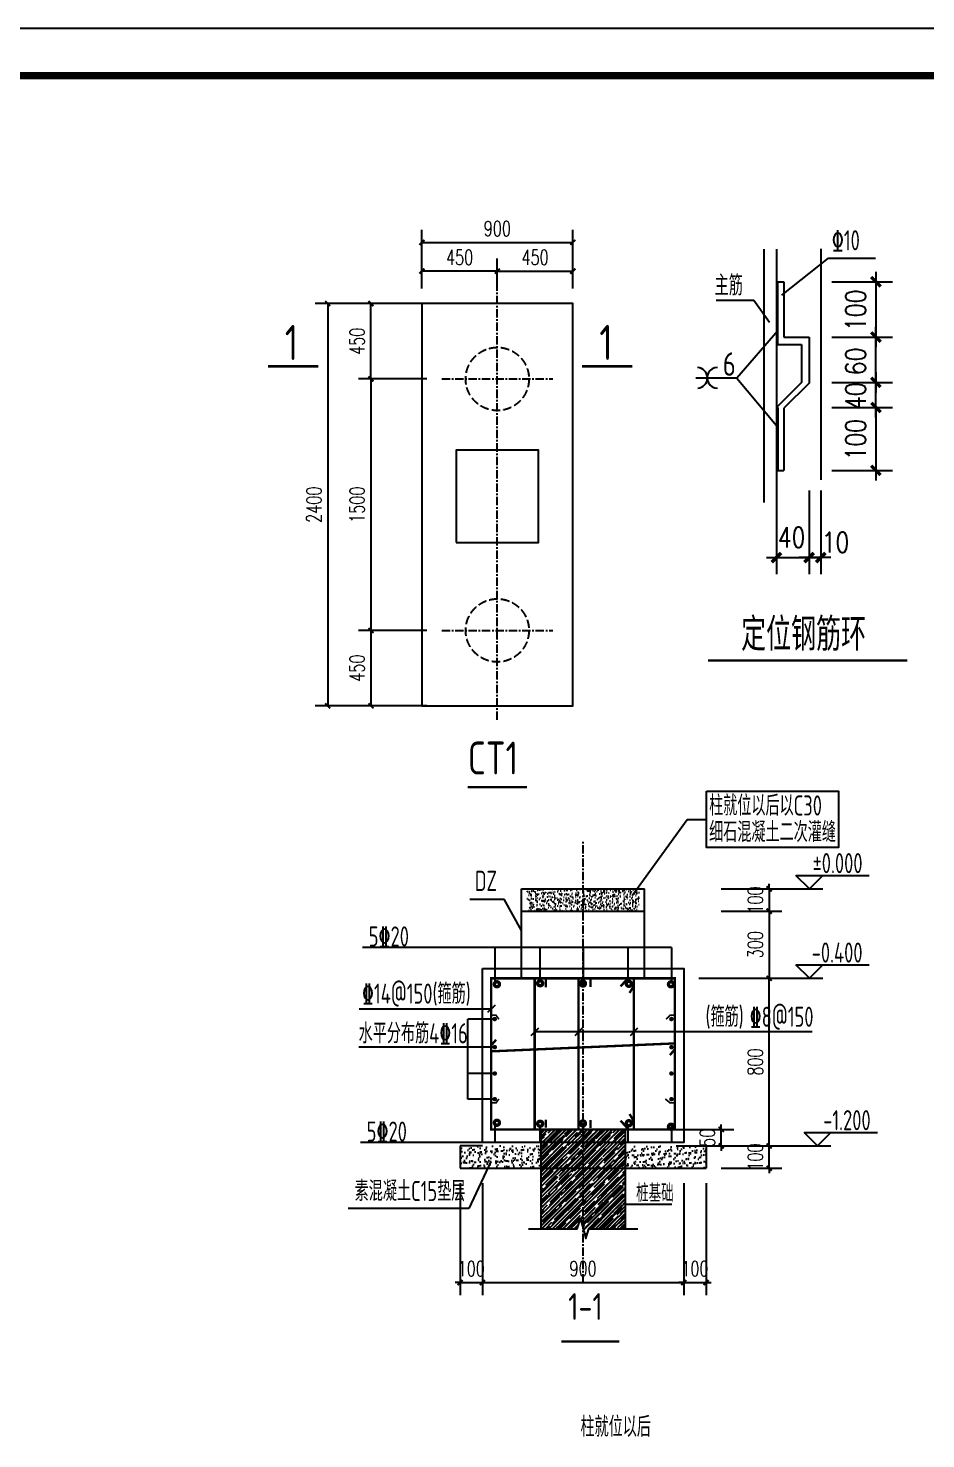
# Model space of a CAD drawing. Extents: x 180850 to 1399066, y 48356 to 327880.
# Drawn here: x 374509 to 401267, y 178308 to 220382 of the extents above; entities that cross this region are included whole.
import ezdxf
from ezdxf.enums import TextEntityAlignment as Align

# ---------------------------------------------------------------- set-up
doc = ezdxf.new("R2010")
doc.units = 0
doc.header["$LTSCALE"] = 1000
for name, pattern in [('0$0$CENTERX2', [4, 2.5, -0.5, 0.5, -0.5]), ('ACAD_ISO02W100', [15, 12, -3]), ('DASH', [0.35, 0.25, -0.1])]:
    doc.linetypes.add(name, pattern=pattern)
for name, color, linetype in [('AXIS', 3, 'Continuous'), ('BASE_DE', 7, 'Continuous'), ('DIM_SYMB', 3, 'Continuous'), ('DOTE', 1, 'Continuous'), ('NUM', 7, 'Continuous'), ('PUB_DIM', 3, 'Continuous'), ('PUB_HATCH', 8, 'Continuous'), ('PUB_TEXT', 7, 'Continuous'), ('PUB_TITLE', 4, 'Continuous'), ('REIN', 1, 'Continuous'), ('TEXT', 7, 'Continuous'), ('THIN', 7, 'Continuous'), ('引出线', 3, 'Continuous'), ('细实线', 6, 'Continuous'), ('虚线', 4, 'ACAD_ISO02W100')]:
    doc.layers.add(name, color=color, linetype=linetype)
doc.styles.add('_HZTXT', font='tssdeng.shx', dxfattribs={"width": 0.8, "bigfont": 'tssdchn.shx'})
doc.styles.add('_TCH_DIM', font='SIMPLEX', dxfattribs={"bigfont": 'GBCBIG'})
doc.styles.add('_TCH_DIM_T3', font='SIMPLEX', dxfattribs={"width": 0.705882, "bigfont": 'GBCBIG'})
doc.styles.add('C', font='tssdeng.shx', dxfattribs={"height": 3, "bigfont": 'tssdchn.shx'})
doc.styles.add('TSSD_Norm', font='tssdeng.shx', dxfattribs={"bigfont": 'hztxt.shx'})
doc.dimstyles.new('TCH_150_5', dxfattribs={"dimtxt": 446.25, "dimasz": 150, "dimexe": 375, "dimexo": 450, "dimgap": 189.375, "dimtad": 1, "dimdec": 0, "dimlfac": 0.2, "dimzin": 0, "dimdsep": 46, "dimtxsty": '_TCH_DIM_T3', "dimblk": 'ARCHTICK', "dimcen": 0.09, "dimclrd": 256, "dimclre": 256, "dimclrt": 7, "dimazin": 2, "dimtfac": 1, "dimtdec": 0, "dimtix": 1, "dimtmove": 2, "dimatfit": 3, "dimfxl": 1, "dimtolj": 1, "dimtzin": 0, "dimarcsym": 0})
pattern_1 = [(82.5, (-1476632.94, -435806.62), (-158.836115, 148.779291), [0, -171.591068, 0, -191.911063, 0, -183.444399]), (52.5, (-1476632.94, -435806.62), (-84.004836, 366.547842), [0, -92.568866, 0, -154.657739, 0, -59.266652]), (12.5, (-1476731.13, -435904.8), (248.133194, 249.03652), [0, -56.44443, 0, -203.19995, 0, -265.288823]), (2.5, (-1476731.13, -435904.8), (169.902673, 310.02249), [0, -28.222215, 0, -133.208856, 0, -152.399962])]
pattern_2 = [(50, (-1441614.75, -433399.3), (242.912831, -21.252109), [25.399994, -279.39993]), (355, (-1441614.75, -433399.3), (-46.990423, 254.742127), [20.319995, -223.519944]), (100.451, (-1441594.5, -433401.07), (195.923287, 233.48886), [21.58666, -237.453274]), (46.1842, (-1441614.75, -433331.56), (361.43863, -56.056423), [38.09999, -419.099895]), (96.6356, (-1441584.63, -433336.24), (316.5389, 329.90066), [32.37999, -356.17991]), (351.184, (-1441614.75, -433331.56), (316.539395, 329.900075), [30.47999, -335.279916]), (21, (-1441580.89, -433348.5), (202.153123, -136.35399), [25.399994, -279.39993]), (326, (-1441580.89, -433348.5), (82.402684, 245.583893), [20.319995, -223.519944]), (71.4514, (-1441564.04, -433359.86), (284.55525, 109.23045), [21.58666, -237.453274]), (37.5, (-1441614.75, -433399.3), (4.1181366, 112.7400236), [0, -220.810611, 0, -226.90661, 0, -224.366611]), (7.5, (-1441614.75, -433399.3), (89.092861, 133.574066), [0, -129.370634, 0, -215.730613, 0, -85.513312]), (327.5, (-1441690.275, -433399.3), (180.787415, -7.6383234), [0, -84.666646, 0, -264.159934, 0, -350.519912]), (317.5, (-1441724.14, -433399.3), (197.505526, 33.90198), [0, -110.066639, 0, -175.42929, 0, -248.919938])]
pattern_3 = [(45, (-1476632.94, -435981.83), (95.789375, 255.4383325), [1693.33291, -225.77772, 564.4443, -112.88886]), (45, (-1476566.69, -435835.75), (-185.991036, 26.342078), [338.66658, -37.253324, 677.333164, -84.666646]), (45, (-1476660.88, -435874.07), (361.6048894, 468.569691), [903.110885, -158.044405, 451.555443, -112.88886])]

# ---------------------------------------------------------------- blocks, each defined once
blk = doc.blocks.new('_DIMX')
blk.add_line((-150, 0), (150, 0))
at = {"const_width": 50}
blk.add_lwpolyline([(-70, -70), (70, 70)], dxfattribs=at)
blk = doc.blocks.new('*U995')
at = {"layer": '细实线', "extrusion": (0, 0, -1)}
for points in [[(-93300, -70376), (-93300, -68970), (-93334, -70376)], [(-93300, -68970), (-93334, -70376), (-93334, -68970)]]:
    blk.add_solid(points, dxfattribs=at)
blk = doc.blocks.new('*U996')
at = {"layer": '细实线', "extrusion": (0, 0, -1)}
for points in [[(-93300, -73189), (-93300, -71783), (-93334, -73189)], [(-93300, -71783), (-93334, -73189), (-93334, -71783)]]:
    blk.add_solid(points, dxfattribs=at)
blk = doc.blocks.new('_ArchTick')
at = {"color": 0, "linetype": 'ByBlock', "const_width": 0.4}
blk.add_lwpolyline([(-0.5, -0.5), (0.5, 0.5)], dxfattribs=at)
blk = doc.blocks.new('*D1001')
at = {"layer": 'AXIS', "linetype": 'ByBlock', "lineweight": -2, "transparency": 16777216}
for p, q in [((386389, 212169), (384352, 212169)), ((384727, 209919), (384727, 212169)), ((386389, 209919), (384352, 209919))]:
    blk.add_line(p, q, dxfattribs=at)
at = {"layer": 'Defpoints', "color": 0, "linetype": 'ByBlock', "transparency": 16777216}
for p in [(384727, 212169), (386839, 212169), (386839, 209919)]:
    blk.add_point(p, dxfattribs=at)
at = {"layer": 'AXIS', "linetype": 'ByBlock', "lineweight": -2, "transparency": 16777216, "xscale": 150, "yscale": 150, "zscale": 150}
for p, rotation in [((384727, 212169), 90), ((384727, 209919), 270)]:
    blk.add_blockref('_ArchTick', p, dxfattribs=dict(at, rotation=rotation))
at = {"layer": 'AXIS', "color": 7, "linetype": 'ByBlock', "transparency": 16777216, "insert": (384314, 211044), "char_height": 446.2, "attachment_point": 5, "rotation": 90, "style": '_TCH_DIM_T3'}
blk.add_mtext('\\A1;450', dxfattribs=at)
blk = doc.blocks.new('*D1002')
at = {"layer": 'AXIS', "linetype": 'ByBlock', "lineweight": -2, "transparency": 16777216}
for p, q in [((386389, 209919), (384352, 209919)), ((384727, 209919), (384727, 202419)), ((386389, 202419), (384352, 202419))]:
    blk.add_line(p, q, dxfattribs=at)
at = {"layer": 'Defpoints', "color": 0, "linetype": 'ByBlock', "transparency": 16777216}
for p in [(386839, 209919), (384727, 202419), (386839, 202419)]:
    blk.add_point(p, dxfattribs=at)
at = {"layer": 'AXIS', "linetype": 'ByBlock', "lineweight": -2, "transparency": 16777216, "xscale": 150, "yscale": 150, "zscale": 150}
for p, rotation in [((384727, 209919), 90), ((384727, 202419), 270)]:
    blk.add_blockref('_ArchTick', p, dxfattribs=dict(at, rotation=rotation))
at = {"layer": 'AXIS', "color": 7, "linetype": 'ByBlock', "transparency": 16777216, "insert": (384314, 206169), "char_height": 446.2, "attachment_point": 5, "rotation": 90, "style": '_TCH_DIM_T3'}
blk.add_mtext('\\A1;1500', dxfattribs=at)
blk = doc.blocks.new('*D1003')
at = {"layer": 'AXIS', "linetype": 'ByBlock', "lineweight": -2, "transparency": 16777216}
for p, q in [((386389, 202419), (384352, 202419)), ((384727, 202419), (384727, 200169)), ((386389, 200169), (384352, 200169))]:
    blk.add_line(p, q, dxfattribs=at)
at = {"layer": 'Defpoints', "color": 0, "linetype": 'ByBlock', "transparency": 16777216}
for p in [(386839, 202419), (384727, 200169), (386839, 200169)]:
    blk.add_point(p, dxfattribs=at)
at = {"layer": 'AXIS', "linetype": 'ByBlock', "lineweight": -2, "transparency": 16777216, "xscale": 150, "yscale": 150, "zscale": 150}
for p, rotation in [((384727, 202419), 90), ((384727, 200169), 270)]:
    blk.add_blockref('_ArchTick', p, dxfattribs=dict(at, rotation=rotation))
at = {"layer": 'AXIS', "color": 7, "linetype": 'ByBlock', "transparency": 16777216, "insert": (384314, 201294), "char_height": 446.2, "attachment_point": 5, "rotation": 90, "style": '_TCH_DIM_T3'}
blk.add_mtext('\\A1;450', dxfattribs=at)
blk = doc.blocks.new('*D1004')
at = {"layer": 'AXIS', "linetype": 'ByBlock', "lineweight": -2, "transparency": 16777216}
for p, q in [((385794, 212169), (383063, 212169)), ((383438, 212169), (383438, 200169)), ((385794, 200169), (383063, 200169))]:
    blk.add_line(p, q, dxfattribs=at)
at = {"layer": 'Defpoints', "color": 0, "linetype": 'ByBlock', "transparency": 16777216}
for p in [(386244, 212169), (383438, 200169), (386244, 200169)]:
    blk.add_point(p, dxfattribs=at)
at = {"layer": 'AXIS', "linetype": 'ByBlock', "lineweight": -2, "transparency": 16777216, "xscale": 150, "yscale": 150, "zscale": 150}
for p, rotation in [((383438, 212169), 90), ((383438, 200169), 270)]:
    blk.add_blockref('_ArchTick', p, dxfattribs=dict(at, rotation=rotation))
at = {"layer": 'AXIS', "color": 7, "linetype": 'ByBlock', "transparency": 16777216, "insert": (383026, 206169), "char_height": 446.2, "attachment_point": 5, "rotation": 90, "style": '_TCH_DIM_T3'}
blk.add_mtext('\\A1;2400', dxfattribs=at)
blk = doc.blocks.new('*D1005')
at = {"layer": 'AXIS', "linetype": 'ByBlock', "lineweight": -2, "transparency": 16777216}
for p, q in [((386244, 212619), (386244, 213511)), ((388494, 212619), (388494, 213511)), ((388494, 213136), (386244, 213136))]:
    blk.add_line(p, q, dxfattribs=at)
at = {"layer": 'Defpoints', "color": 0, "linetype": 'ByBlock', "transparency": 16777216}
for p in [(386244, 213136), (386244, 212169), (388494, 212169)]:
    blk.add_point(p, dxfattribs=at)
at = {"layer": 'AXIS', "linetype": 'ByBlock', "lineweight": -2, "transparency": 16777216, "xscale": 150, "yscale": 150, "zscale": 150, "rotation": 180}
blk.add_blockref('_ArchTick', (386244, 213136), dxfattribs=at)
at = {"layer": 'AXIS', "linetype": 'ByBlock', "lineweight": -2, "transparency": 16777216, "xscale": 150, "yscale": 150, "zscale": 150}
blk.add_blockref('_ArchTick', (388494, 213136), dxfattribs=at)
at = {"layer": 'AXIS', "color": 7, "linetype": 'ByBlock', "transparency": 16777216, "insert": (387369, 213548), "char_height": 446.2, "attachment_point": 5, "style": '_TCH_DIM_T3'}
blk.add_mtext('\\A1;450', dxfattribs=at)
blk = doc.blocks.new('*D1006')
at = {"layer": 'AXIS', "linetype": 'ByBlock', "lineweight": -2, "transparency": 16777216}
for p, q in [((388494, 212619), (388494, 213511)), ((390744, 212619), (390744, 213511)), ((388494, 213136), (390744, 213136))]:
    blk.add_line(p, q, dxfattribs=at)
at = {"layer": 'Defpoints', "color": 0, "linetype": 'ByBlock', "transparency": 16777216}
for p in [(390744, 213136), (388494, 212169), (390744, 212169)]:
    blk.add_point(p, dxfattribs=at)
at = {"layer": 'AXIS', "linetype": 'ByBlock', "lineweight": -2, "transparency": 16777216, "xscale": 150, "yscale": 150, "zscale": 150, "rotation": 180}
blk.add_blockref('_ArchTick', (388494, 213136), dxfattribs=at)
at = {"layer": 'AXIS', "linetype": 'ByBlock', "lineweight": -2, "transparency": 16777216, "xscale": 150, "yscale": 150, "zscale": 150}
blk.add_blockref('_ArchTick', (390744, 213136), dxfattribs=at)
at = {"layer": 'AXIS', "color": 7, "linetype": 'ByBlock', "transparency": 16777216, "insert": (389619, 213548), "char_height": 446.2, "attachment_point": 5, "style": '_TCH_DIM_T3'}
blk.add_mtext('\\A1;450', dxfattribs=at)
blk = doc.blocks.new('*D1007')
at = {"layer": 'AXIS', "linetype": 'ByBlock', "lineweight": -2, "transparency": 16777216}
for p, q in [((386244, 212619), (386244, 214368)), ((390744, 212619), (390744, 214368)), ((386244, 213993), (390744, 213993))]:
    blk.add_line(p, q, dxfattribs=at)
at = {"layer": 'Defpoints', "color": 0, "linetype": 'ByBlock', "transparency": 16777216}
for p in [(390744, 213993), (386244, 212169), (390744, 212169)]:
    blk.add_point(p, dxfattribs=at)
at = {"layer": 'AXIS', "linetype": 'ByBlock', "lineweight": -2, "transparency": 16777216, "xscale": 150, "yscale": 150, "zscale": 150, "rotation": 180}
blk.add_blockref('_ArchTick', (386244, 213993), dxfattribs=at)
at = {"layer": 'AXIS', "linetype": 'ByBlock', "lineweight": -2, "transparency": 16777216, "xscale": 150, "yscale": 150, "zscale": 150}
blk.add_blockref('_ArchTick', (390744, 213993), dxfattribs=at)
at = {"layer": 'AXIS', "color": 7, "linetype": 'ByBlock', "transparency": 16777216, "insert": (388494, 214405), "char_height": 446.2, "attachment_point": 5, "style": '_TCH_DIM_T3'}
blk.add_mtext('\\A1;900', dxfattribs=at)
blk = doc.blocks.new('*D1011')
at = {"layer": 'AXIS', "linetype": 'ByBlock', "lineweight": -2, "transparency": 16777216}
for p, q in [((387383, 185928), (387383, 182593)), ((388050, 185928), (388050, 182593)), ((387383, 182968), (387233, 182968)), ((387383, 182968), (388050, 182968)), ((388050, 182968), (388200, 182968))]:
    blk.add_line(p, q, dxfattribs=at)
at = {"layer": 'Defpoints', "color": 0, "linetype": 'ByBlock', "transparency": 16777216}
for p in [(387383, 186378), (388050, 186378), (388050, 182968)]:
    blk.add_point(p, dxfattribs=at)
at = {"layer": 'AXIS', "linetype": 'ByBlock', "lineweight": -2, "transparency": 16777216, "xscale": 150, "yscale": 150, "zscale": 150}
blk.add_blockref('_ArchTick', (387383, 182968), dxfattribs=at)
at = {"layer": 'AXIS', "linetype": 'ByBlock', "lineweight": -2, "transparency": 16777216, "xscale": 150, "yscale": 150, "zscale": 150, "rotation": 180}
blk.add_blockref('_ArchTick', (388050, 182968), dxfattribs=at)
at = {"layer": 'AXIS', "color": 7, "linetype": 'ByBlock', "transparency": 16777216, "insert": (387717, 183380), "char_height": 446.2, "attachment_point": 5, "style": '_TCH_DIM_T3'}
blk.add_mtext('\\A1;100', dxfattribs=at)
blk = doc.blocks.new('*D1012')
at = {"layer": 'AXIS', "linetype": 'ByBlock', "lineweight": -2, "transparency": 16777216}
for p, q in [((388050, 185928), (388050, 182593)), ((394050, 185928), (394050, 182593)), ((388050, 182968), (394050, 182968))]:
    blk.add_line(p, q, dxfattribs=at)
at = {"layer": 'Defpoints', "color": 0, "linetype": 'ByBlock', "transparency": 16777216}
for p in [(388050, 186378), (394050, 186378), (394050, 182968)]:
    blk.add_point(p, dxfattribs=at)
at = {"layer": 'AXIS', "linetype": 'ByBlock', "lineweight": -2, "transparency": 16777216, "xscale": 150, "yscale": 150, "zscale": 150, "rotation": 180}
blk.add_blockref('_ArchTick', (388050, 182968), dxfattribs=at)
at = {"layer": 'AXIS', "linetype": 'ByBlock', "lineweight": -2, "transparency": 16777216, "xscale": 150, "yscale": 150, "zscale": 150}
blk.add_blockref('_ArchTick', (394050, 182968), dxfattribs=at)
at = {"layer": 'AXIS', "color": 7, "linetype": 'ByBlock', "transparency": 16777216, "insert": (391050, 183380), "char_height": 446.2, "attachment_point": 5, "style": '_TCH_DIM_T3'}
blk.add_mtext('\\A1;900', dxfattribs=at)
blk = doc.blocks.new('*D1013')
at = {"layer": 'AXIS', "linetype": 'ByBlock', "lineweight": -2, "transparency": 16777216}
for p, q in [((394050, 185928), (394050, 182593)), ((394717, 185928), (394717, 182593)), ((394050, 182968), (393900, 182968)), ((394050, 182968), (394717, 182968)), ((394717, 182968), (394867, 182968))]:
    blk.add_line(p, q, dxfattribs=at)
at = {"layer": 'Defpoints', "color": 0, "linetype": 'ByBlock', "transparency": 16777216}
for p in [(394050, 186378), (394717, 186378), (394717, 182968)]:
    blk.add_point(p, dxfattribs=at)
at = {"layer": 'AXIS', "linetype": 'ByBlock', "lineweight": -2, "transparency": 16777216, "xscale": 150, "yscale": 150, "zscale": 150}
blk.add_blockref('_ArchTick', (394050, 182968), dxfattribs=at)
at = {"layer": 'AXIS', "linetype": 'ByBlock', "lineweight": -2, "transparency": 16777216, "xscale": 150, "yscale": 150, "zscale": 150, "rotation": 180}
blk.add_blockref('_ArchTick', (394717, 182968), dxfattribs=at)
at = {"layer": 'AXIS', "color": 7, "linetype": 'ByBlock', "transparency": 16777216, "insert": (394383, 183380), "char_height": 446.2, "attachment_point": 5, "style": '_TCH_DIM_T3'}
blk.add_mtext('\\A1;100', dxfattribs=at)
blk = doc.blocks.new('*D1014')
at = {"layer": 'AXIS', "linetype": 'ByBlock', "lineweight": -2, "transparency": 16777216}
for p, q in [((395167, 187044), (396972, 187044)), ((396597, 187044), (396597, 187194)), ((396597, 186378), (396597, 187044)), ((395167, 186378), (396972, 186378)), ((396597, 186378), (396597, 186228))]:
    blk.add_line(p, q, dxfattribs=at)
at = {"layer": 'Defpoints', "color": 0, "linetype": 'ByBlock', "transparency": 16777216}
for p in [(394717, 187044), (396597, 187044), (394717, 186378)]:
    blk.add_point(p, dxfattribs=at)
at = {"layer": 'AXIS', "linetype": 'ByBlock', "lineweight": -2, "transparency": 16777216, "xscale": 150, "yscale": 150, "zscale": 150}
for p, rotation in [((396597, 187044), 270), ((396597, 186378), 90)]:
    blk.add_blockref('_ArchTick', p, dxfattribs=dict(at, rotation=rotation))
at = {"layer": 'AXIS', "color": 7, "linetype": 'ByBlock', "transparency": 16777216, "insert": (396184, 186711), "char_height": 446.2, "attachment_point": 5, "rotation": 90, "style": '_TCH_DIM_T3'}
blk.add_mtext('\\A1;100', dxfattribs=at)
blk = doc.blocks.new('*D1015')
at = {"layer": 'AXIS', "linetype": 'ByBlock', "lineweight": -2, "transparency": 16777216}
for p, q in [((394500, 192044), (396972, 192044)), ((396597, 187044), (396597, 192044)), ((395167, 187044), (396972, 187044))]:
    blk.add_line(p, q, dxfattribs=at)
at = {"layer": 'Defpoints', "color": 0, "linetype": 'ByBlock', "transparency": 16777216}
for p in [(394050, 192044), (396597, 192044), (394717, 187044)]:
    blk.add_point(p, dxfattribs=at)
at = {"layer": 'AXIS', "linetype": 'ByBlock', "lineweight": -2, "transparency": 16777216, "xscale": 150, "yscale": 150, "zscale": 150}
for p, rotation in [((396597, 192044), 90), ((396597, 187044), 270)]:
    blk.add_blockref('_ArchTick', p, dxfattribs=dict(at, rotation=rotation))
at = {"layer": 'AXIS', "color": 7, "linetype": 'ByBlock', "transparency": 16777216, "insert": (396184, 189544), "char_height": 446.2, "attachment_point": 5, "rotation": 90, "style": '_TCH_DIM_T3'}
blk.add_mtext('\\A1;800', dxfattribs=at)
blk = doc.blocks.new('*D1016')
at = {"layer": 'AXIS', "linetype": 'ByBlock', "lineweight": -2, "transparency": 16777216}
for p, q in [((396597, 194711), (396597, 194861)), ((395167, 194711), (396972, 194711)), ((396597, 194711), (396597, 194044)), ((395167, 194044), (396972, 194044)), ((396597, 194044), (396597, 193894))]:
    blk.add_line(p, q, dxfattribs=at)
at = {"layer": 'Defpoints', "color": 0, "linetype": 'ByBlock', "transparency": 16777216}
for p in [(394717, 194711), (394717, 194044), (396597, 194044)]:
    blk.add_point(p, dxfattribs=at)
at = {"layer": 'AXIS', "linetype": 'ByBlock', "lineweight": -2, "transparency": 16777216, "xscale": 150, "yscale": 150, "zscale": 150}
for p, rotation in [((396597, 194711), 270), ((396597, 194044), 90)]:
    blk.add_blockref('_ArchTick', p, dxfattribs=dict(at, rotation=rotation))
at = {"layer": 'AXIS', "color": 7, "linetype": 'ByBlock', "transparency": 16777216, "insert": (396184, 194378), "char_height": 446.2, "attachment_point": 5, "rotation": 90, "style": '_TCH_DIM_T3'}
blk.add_mtext('\\A1;100', dxfattribs=at)
blk = doc.blocks.new('*D1017')
at = {"layer": 'AXIS', "linetype": 'ByBlock', "lineweight": -2, "transparency": 16777216}
for p, q in [((395170, 187536), (395170, 187686)), ((393819, 187536), (395545, 187536)), ((395170, 187044), (395170, 187536)), ((393826, 187044), (395545, 187044)), ((395170, 187044), (395170, 186894))]:
    blk.add_line(p, q, dxfattribs=at)
at = {"layer": 'Defpoints', "color": 0, "linetype": 'ByBlock', "transparency": 16777216}
for p in [(393369, 187536), (395170, 187536), (393376, 187044)]:
    blk.add_point(p, dxfattribs=at)
at = {"layer": 'AXIS', "linetype": 'ByBlock', "lineweight": -2, "transparency": 16777216, "xscale": 150, "yscale": 150, "zscale": 150}
for p, rotation in [((395170, 187536), 270), ((395170, 187044), 90)]:
    blk.add_blockref('_ArchTick', p, dxfattribs=dict(at, rotation=rotation))
at = {"layer": 'AXIS', "color": 7, "linetype": 'ByBlock', "transparency": 16777216, "insert": (394757, 187290), "char_height": 446.2, "attachment_point": 5, "rotation": 90, "style": '_TCH_DIM_T3'}
blk.add_mtext('\\A1;50', dxfattribs=at)
blk = doc.blocks.new('*D1018')
at = {"layer": 'AXIS', "linetype": 'ByBlock', "lineweight": -2, "transparency": 16777216}
for p, q in [((395167, 194044), (396972, 194044)), ((396597, 194044), (396597, 192044)), ((394500, 192044), (396972, 192044))]:
    blk.add_line(p, q, dxfattribs=at)
at = {"layer": 'Defpoints', "color": 0, "linetype": 'ByBlock', "transparency": 16777216}
for p in [(394717, 194044), (394050, 192044), (396597, 192044)]:
    blk.add_point(p, dxfattribs=at)
at = {"layer": 'AXIS', "linetype": 'ByBlock', "lineweight": -2, "transparency": 16777216, "xscale": 150, "yscale": 150, "zscale": 150}
for p, rotation in [((396597, 194044), 90), ((396597, 192044), 270)]:
    blk.add_blockref('_ArchTick', p, dxfattribs=dict(at, rotation=rotation))
at = {"layer": 'AXIS', "color": 7, "linetype": 'ByBlock', "transparency": 16777216, "insert": (396184, 193044), "char_height": 446.2, "attachment_point": 5, "rotation": 90, "style": '_TCH_DIM_T3'}
blk.add_mtext('\\A1;300', dxfattribs=at)

msp = doc.modelspace()

# ---------------------------------------------------------------- hatches: boundary and pattern name
at = {"layer": 'PUB_HATCH', "linetype": 'ByBlock', "ltscale": 0.1}
h = msp.add_hatch(dxfattribs=at)
h.set_pattern_fill('AR-CONC', color=8, scale=133.3333)
h.set_pattern_definition(pattern_2)
h.paths.add_polyline_path([(391049.85, 194710.91), (389383.18, 194710.91), (389383.18, 194044.25), (391049.85, 194044.25)])
h = msp.add_hatch(dxfattribs=at)
h.set_pattern_fill('AR-CONC', color=8, scale=133.3333)
h.set_pattern_definition(pattern_2)
h.paths.add_polyline_path([(392716.51, 194710.91), (391049.85, 194710.91), (391049.85, 194044.25), (392716.51, 194044.25)])
at = {"layer": 'PUB_HATCH', "linetype": 'ByBlock'}
h = msp.add_hatch(dxfattribs=at)
h.set_pattern_fill('AR-RROOF', color=8, scale=88.888867, angle=45)
h.set_pattern_definition(pattern_3)
h.paths.add_polyline_path([(391049.85, 187535.7), (389793.18, 187535.7), (389793.18, 184572.53), (390876.51, 184572.53), (390969.85, 184865.86), (391049.85, 184572.53)])
h = msp.add_hatch(dxfattribs=at)
h.set_pattern_fill('AR-RROOF', color=8, scale=88.888867, angle=45)
h.set_pattern_definition(pattern_3)
h.paths.add_polyline_path([(392306.51, 187535.7), (391049.85, 187535.7), (391049.85, 184572.53), (391129.85, 184279.19), (391223.18, 184572.53), (392306.51, 184572.53)])
h = msp.add_hatch(dxfattribs=at)
h.set_pattern_fill('AR-SAND', color=8, scale=88.888867, angle=45)
h.set_pattern_definition(pattern_1)
h.paths.add_polyline_path([(389793.18, 187044.25), (388049.85, 187044.25), (387383.18, 187044.25), (387383.18, 186377.58), (389793.18, 186377.58)])
h = msp.add_hatch(dxfattribs=at)
h.set_pattern_fill('AR-SAND', color=8, scale=88.888867, angle=45)
h.set_pattern_definition(pattern_1)
h.paths.add_polyline_path([(394716.51, 187044.25), (394049.85, 187044.25), (392306.51, 187044.25), (392306.51, 186377.58), (394716.51, 186377.58)])

# ---------------------------------------------------------------- linework, layer by layer
at = {"color": 3, "linetype": 'Continuous'}
for p, q in [((396979.61, 212421.5), (398364.74, 213522.92)), ((398364.74, 213522.92), (399772.61, 213522.92)), ((396138.9, 212262.82), (395017.42, 212262.82)), ((396607.83, 211600.91), (396138.9, 212262.82)), ((396860.61, 211356.04), (395635.09, 209943.98)), ((395635.09, 209943.98), (394410.44, 209943.98)), ((395635.09, 209943.98), (396814.75, 208535.34))]:
    msp.add_line(p, q, dxfattribs=at)
at = {"color": 6, "const_width": 71.2}
for points in [[(388313.96, 192042.91), (393785.73, 192042.91), (393785.73, 187535.7), (388313.96, 187535.7)], [(389607.46, 187535.7), (392565.7, 187535.7), (392565.7, 192042.91), (389607.46, 192042.91)]]:
    msp.add_lwpolyline(points, close=True, dxfattribs=at)
at = {"const_width": 100}
for points in [[(388406.32, 191864.45, 1), (388556.32, 191864.45, 1)], [(389695.9, 191893.41, 1), (389845.9, 191893.41, 1)], [(390970.98, 191886.17, 1), (391120.98, 191886.17, 1)], [(392340.25, 191878.93, 1), (392490.25, 191878.93, 1)], [(393596, 191864.45, 1), (393746, 191864.45, 1)], [(388406.32, 187735.34, -1), (388556.32, 187735.34, -1)], [(389695.9, 187706.38, -1), (389845.9, 187706.38, -1)], [(390970.98, 187713.62, -1), (391120.98, 187713.62, -1)], [(392340.25, 187720.86, -1), (392490.25, 187720.86, -1)], [(393596, 187615.97, -1), (393746, 187615.97, -1)]]:
    msp.add_lwpolyline(points, format="xyb", close=True, dxfattribs=at)
at = {"color": 6, "const_width": 71.2}
for points in [[(389936.08, 191772.15), (389936.08, 192010.87)], [(390911.51, 187535.7), (390911.51, 192042.91)], [(391269.5, 191784.05), (391269.5, 192022.78)], [(392168.53, 191801.97), (392385.2, 192042.91)], [(392434.79, 191605.58), (392565.7, 191817.79)], [(388457.61, 190211.94), (388313.96, 190043.29), (388313.96, 189864.27)], [(388313.96, 189864.27), (393785.73, 190101.15)], [(393639.24, 189753.36), (393782.89, 189922.01), (393782.89, 190101.03)], [(389936.08, 187827.65), (389936.08, 187588.92)], [(391269.5, 187815.74), (391269.5, 187577.01)], [(392168.53, 187797.83), (392385.2, 187556.88)], [(392434.79, 187994.22), (392565.7, 187782)]]:
    msp.add_lwpolyline(points, dxfattribs=at)
at = {"color": 3, "linetype": 'Continuous'}
for centre, radius, start, end in [((394446.39, 209952.98), 310.39, 273.695187, 86.82242), ((395052.31, 209954.53), 304.52, 89.392125, 270.607875)]:
    msp.add_arc(centre, radius, start, end, dxfattribs=at)
at = {"layer": 'AXIS', "linetype": 'ByBlock'}
for p, q in [((398464.75, 212818.47), (400279.31, 212818.47)), ((399779.31, 212820.47), (399779.31, 212822.47)), ((399779.31, 212818.47), (399779.31, 211168.47)), ((398464.75, 211168.47), (400279.31, 211168.47)), ((398464.75, 211168.47), (400279.31, 211168.47)), ((399779.31, 211170.47), (399779.31, 211172.47)), ((399779.31, 209818.47), (399779.31, 211168.47)), ((399779.31, 211166.47), (399779.31, 211164.47)), ((398464.75, 209818.47), (400279.31, 209818.47)), ((398464.75, 209818.47), (400279.31, 209818.47)), ((399779.31, 209820.47), (399779.31, 209822.47)), ((399779.31, 209068.47), (399779.31, 209818.47)), ((399779.31, 209816.47), (399779.31, 209814.47)), ((398464.75, 209068.47), (400279.31, 209068.47)), ((398464.75, 209068.47), (400279.31, 209068.47)), ((399779.31, 209066.47), (399779.31, 207195.47)), ((399779.31, 209066.47), (399779.31, 209064.47)), ((398464.75, 207193.47), (400279.31, 207193.47)), ((396814.75, 206593.47), (396814.75, 204093.04)), ((397789.75, 206593.47), (397789.75, 204093.04)), ((397789.75, 206593.47), (397789.75, 204093.04)), ((398136.46, 206593.47), (398136.46, 204093.04)), ((396814.75, 204593.04), (397789.75, 204593.04)), ((397787.75, 204593.04), (397785.75, 204593.04)), ((397789.75, 204593.04), (398136.46, 204593.04)), ((397791.75, 204593.04), (397793.75, 204593.04)), ((397796.75, 194710.91), (397396.75, 195110.91)), ((397396.75, 195110.91), (399581.36, 195110.91)), ((397796.75, 194710.91), (398196.75, 195110.91)), ((396730.08, 194710.91), (398196.75, 194710.91)), ((397796.75, 192044.25), (397396.75, 192444.25)), ((397396.75, 192444.25), (399581.36, 192444.25)), ((397796.75, 192044.25), (398196.75, 192444.25)), ((396730.08, 192044.25), (398196.75, 192044.25)), ((398038.42, 187044.25), (397638.42, 187444.25)), ((397638.42, 187444.25), (399823.03, 187444.25)), ((398038.42, 187044.25), (398438.42, 187444.25)), ((396971.75, 187044.25), (398438.42, 187044.25))]:
    msp.add_line(p, q, dxfattribs=at)
at = {"layer": 'BASE_DE'}
for p, q in [((389216.51, 192044.25), (389216.51, 194710.91)), ((389216.51, 194710.91), (392883.18, 194710.91)), ((392883.18, 192044.25), (392883.18, 194710.91)), ((389216.51, 194044.25), (392883.18, 194044.25)), ((388049.85, 187044.25), (387383.18, 187044.25)), ((387383.18, 187044.25), (387383.18, 186377.58)), ((394049.85, 187044.25), (394716.51, 187044.25)), ((394716.51, 187044.25), (394716.51, 186377.58)), ((387383.18, 186377.58), (394716.51, 186377.58))]:
    msp.add_line(p, q, dxfattribs=at)
for points in [[(387268.89, 205044.4), (389718.89, 205044.4), (389718.89, 207794.4), (387268.89, 207794.4)], [(388049.85, 192339.92), (394049.85, 192339.92), (394049.85, 187140.51), (388049.85, 187140.51)]]:
    msp.add_lwpolyline(points, close=True, dxfattribs=at)
at = {"layer": 'DIM_SYMB'}
for points, const_width in [([(383160.03, 210296.76), (381660.03, 210296.76)], 75), ([(392516.74, 210296.76), (391016.74, 210296.76)], 75), ([(394776.45, 201526.26), (400718.24, 201526.26)], 70), ([(387613.37, 197745.42), (389374.14, 197745.42)], 70), ([(390397.01, 181211.99), (392132.06, 181211.99)], 70)]:
    msp.add_lwpolyline(points, dxfattribs=dict(at, const_width=const_width))
at = {"layer": 'DOTE', "color": 8, "linetype": '0$0$CENTERX2', "ltscale": 0.1}
for p, q in [((388493.89, 199750.6), (388493.89, 212607.24)), ((386835.04, 209919.4), (390152.74, 209919.4)), ((386835.04, 202419.4), (390152.74, 202419.4)), ((391049.85, 182967.63), (391049.85, 196158.49))]:
    msp.add_line(p, q, dxfattribs=at)
at = {"layer": 'PUB_DIM'}
for p, q in [((396812.75, 204593.04), (396810.75, 204593.04)), ((398138.46, 204593.04), (398140.46, 204593.04)), ((392306.51, 185304.99), (393699.08, 185304.99))]:
    msp.add_line(p, q, dxfattribs=at)
at = {"layer": 'PUB_TITLE'}
msp.add_lwpolyline([(306908.52, 220381.89), (425837.69, 220381.89), (425837.69, 136381.97), (306908.52, 136381.97)], close=True, dxfattribs=at)
at = {"layer": 'PUB_TITLE', "const_width": 212.12}
msp.add_lwpolyline([(310443.87, 137796.11), (310443.87, 218967.75), (424423.55, 218967.75), (424423.55, 137796.11)], close=True, dxfattribs=at)
at = {"layer": 'REIN', "const_width": 50}
for points in [[(388313.96, 190941.61), (388454.21, 190941.61), (388540.97, 190821.01)], [(393785.73, 190941.61), (393645.48, 190941.61), (393527.77, 190821.01)], [(388313.96, 188324.48), (388454.21, 188324.48), (388540.97, 188445.08)], [(393785.73, 188324.48), (393645.48, 188324.48), (393501.89, 188445.08)]]:
    msp.add_lwpolyline(points, dxfattribs=at)
at = {"layer": 'REIN', "const_width": 66.67}
for points in [[(388383.49, 190827.51, -1), (388450.16, 190827.51, -1)], [(393716.2, 190827.51, 1), (393649.53, 190827.51, 1)], [(388383.49, 189989.42, -1), (388450.16, 189989.42, -1)], [(393716.2, 189989.42, 1), (393649.53, 189989.42, 1)], [(388383.49, 189202.19, -1), (388450.16, 189202.19, -1)], [(393716.2, 189202.19, 1), (393649.53, 189202.19, 1)], [(388383.49, 188437.41, -1), (388450.16, 188437.41, -1)], [(393716.2, 188437.41, 1), (393649.53, 188437.41, 1)]]:
    msp.add_lwpolyline(points, format="xyb", close=True, dxfattribs=at)
at = {"layer": 'THIN'}
for p, q in [((389793.18, 187535.7), (389793.18, 184572.53)), ((389793.18, 187535.7), (392306.51, 187535.7)), ((392306.51, 187535.7), (392306.51, 184572.53))]:
    msp.add_line(p, q, dxfattribs=at)
msp.add_lwpolyline([(389419.85, 184572.53), (390876.51, 184572.53), (390969.85, 184865.86), (391129.85, 184279.19), (391223.18, 184572.53), (392679.85, 184572.53)], dxfattribs=at)
at = {"layer": '引出线'}
for p, q in [((392511.72, 194507.87), (394154.68, 196783.42)), ((394154.68, 196783.42), (394734.17, 196783.42)), ((387670.19, 194401.45), (388694.15, 194401.45)), ((389216.51, 193466.86), (388694.15, 194401.45)), ((388296.8, 186580.16), (387643.61, 185175.02)), ((387643.61, 185175.02), (384047.18, 185175.02))]:
    msp.add_line(p, q, dxfattribs=at)
at = {"layer": '引出线', "color": 3, "ltscale": 150}
for p, q in [((393682.87, 192960.08), (384478.92, 192960.08)), ((388416.83, 192960.08), (388416.83, 191933.61)), ((389765.26, 192960.08), (389765.26, 191922.49)), ((391049.85, 192960.08), (391049.85, 191922.49)), ((392382.51, 192960.08), (392382.51, 191922.49)), ((393682.87, 192960.08), (393682.87, 191933.61)), ((384370.77, 191132.82), (388313.96, 191132.82)), ((388424.88, 191243.63), (388203.05, 191022.02)), ((387618.25, 188438.02), (387618.25, 190828.17)), ((388416.83, 190828.17), (387618.25, 190828.17)), ((389718.37, 190552.68), (389496.55, 190331.07)), ((397880.89, 190441.87), (389607.46, 190441.87)), ((391022.43, 190552.68), (390800.6, 190331.07)), ((392676.61, 190552.68), (392454.79, 190331.07)), ((387618.25, 189987.54), (384368.89, 189987.54)), ((388416.83, 189987.54), (387618.25, 189987.54)), ((388416.83, 189204.37), (387618.25, 189204.37)), ((388416.83, 188438.02), (387618.25, 188438.02)), ((388416.83, 187629.26), (388416.83, 187140.51)), ((389765.26, 187629.26), (389765.26, 187140.51)), ((391049.85, 187629.26), (391049.85, 187140.51)), ((392382.51, 187629.26), (392382.51, 187140.51)), ((393682.87, 187629.26), (393682.87, 187140.51)), ((393682.87, 187140.51), (384418.01, 187140.51))]:
    msp.add_line(p, q, dxfattribs=at)
at = {"layer": '引出线'}
msp.add_lwpolyline([(394734.17, 197620.02), (398666.49, 197620.02), (398666.49, 195946.83), (394734.17, 195946.83)], close=True, dxfattribs=at)
at = {"layer": '细实线'}
for p, q in [((396439.75, 213793.95), (396439.75, 206239.4)), ((396814.75, 213793.95), (396814.75, 206239.4)), ((398136.46, 213803.2), (398136.46, 206906.23)), ((396814.75, 212818.47), (397039.75, 212818.47)), ((396860.61, 210943.47), (396860.61, 212818.47)), ((397039.75, 212818.47), (397039.75, 211168.47)), ((396814.75, 210943.47), (397564.75, 210943.47)), ((397039.75, 211168.47), (397789.75, 211168.47)), ((397564.75, 210943.47), (397564.75, 209818.47)), ((397789.75, 211168.47), (397789.75, 209796.5)), ((397564.75, 209818.47), (396814.75, 209068.47)), ((397789.75, 209796.5), (397039.75, 209046.5)), ((396814.75, 209068.47), (396860.61, 209068.47)), ((396860.61, 209068.47), (396860.61, 207193.47)), ((397039.75, 209046.5), (397039.75, 207193.47)), ((396814.75, 207193.47), (397039.75, 207193.47))]:
    msp.add_line(p, q, dxfattribs=at)
msp.add_lwpolyline([(386243.89, 200169.4), (390743.89, 200169.4), (390743.89, 212169.4), (386243.89, 212169.4)], close=True, dxfattribs=at)
at = {"layer": '虚线', "linetype": 'DASH'}
for centre in [(388493.89, 209919.4), (388493.89, 202419.4)]:
    msp.add_circle(centre, 942.5, dxfattribs=at)

# ---------------------------------------------------------------- block references
at = {"layer": 'AXIS', "linetype": 'ByBlock', "xscale": 2, "yscale": 2, "zscale": 2}
for p, rotation in [((399779.31, 212818.47), 270), ((399779.31, 211168.47), 270), ((399779.31, 211168.47), 90), ((399779.31, 209818.47), 90), ((399779.31, 209818.47), 270), ((399779.31, 209068.47), 90), ((399779.31, 209068.47), 90), ((399779.31, 207193.47), 270), ((397789.75, 204593.04), 180), ((398136.46, 204593.04), 180)]:
    msp.add_blockref('_DIMX', p, dxfattribs=dict(at, rotation=rotation))
for p in [(396814.75, 204593.04), (397789.75, 204593.04)]:
    msp.add_blockref('_DIMX', p, dxfattribs=at)
at = {"layer": '细实线', "xscale": 1.333333333333333, "yscale": 1.333333333333333, "zscale": 1.333333333333333}
for name in ['*U995', '*U996']:
    msp.add_blockref(name, (272415.35, 304778.77), dxfattribs=at)

# ---------------------------------------------------------------- texts
at = {"layer": 'NUM', "style": 'TSSD_Norm', "width": 0.7}
for s, height, p in [('%%13110', 600, (398465.65, 213755.95)), ('主筋', 600, (394973.12, 212411.14)), ('桩基础', 533.333, (392631.44, 185371.15))]:
    msp.add_text(s, height=height, dxfattribs=at).set_placement(p)
at = {"layer": 'NUM', "style": 'TSSD_Norm', "width": 0.8}
msp.add_text('1-1', height=800, dxfattribs=at).set_placement((390607.89, 181613.47), align=Align.BOTTOM_LEFT)
at = {"layer": 'PUB_DIM', "color": 7, "style": '_TCH_DIM', "width": 0.8}
for s, p in [('100', (399476.61, 211351.47)), ('60', (399476.61, 210032.67)), ('40', (399476.61, 208996.35)), ('100', (399476.61, 207488.97))]:
    msp.add_text(s, height=600, rotation=90, dxfattribs=at).set_placement(p)
for s, p in [('40', (396855.13, 204895.74)), ('10', (398165.33, 204745.74))]:
    msp.add_text(s, height=600, dxfattribs=at).set_placement(p)
at = {"layer": 'PUB_TEXT', "width": 0.8}
for s, height, style, p in [('1', 1050, 'C', (382157.83, 210480.55)), ('1', 1050, 'C', (391535.28, 210485.52)), ('6', 700, '_HZTXT', (395215.92, 210012.75)), ('定位钢筋环', 980, 'C', (395761.96, 201810.39)), ('CT1', 980, 'C', (387613.37, 198124.4))]:
    msp.add_text(s, height=height, dxfattribs=dict(at, style=style)).set_placement(p)
at = {"layer": 'TEXT', "style": 'TSSD_Norm', "width": 0.7}
for s, height, p in [('柱就位以后以C30', 600, (394807.86, 196897.2)), ('细石混凝土二次灌缝', 600, (394807.86, 196105.7)), ('DZ', 600, (387825.16, 194648.97)), ('5%%13220', 600, (384659.36, 192990.99)), ('%%13214@150(箍筋)', 599.9999, (384457.32, 191286.65)), ('(箍筋)', 600, (394699.91, 190598.2)), ('%%1328@150', 600, (396014.61, 190595.7)), ('水平分布筋4%%13216', 599.9999, (384360.73, 190102.21)), ('5%%13220', 600, (384598.45, 187171.42)), ('柱就位以后', 599.998, (390972.99, 178366.87))]:
    msp.add_text(s, height=height, dxfattribs=at).set_placement(p)
for s, p in [('%%P0.000', (399381.37, 195177.58)), ('-0.400', (399381.37, 192510.91)), ('-1.200', (399623.03, 187510.91))]:
    msp.add_text(s, height=600, dxfattribs=at).set_placement(p, align=Align.RIGHT)
msp.add_text('素混凝土C15垫层', height=600, dxfattribs=at).set_placement((387540.88, 185219.08), align=Align.BOTTOM_RIGHT)

# ---------------------------------------------------------------- dimensions: what is measured, and where the dimension line sits
at = {"layer": 'AXIS', "linetype": 'ByBlock'}
for base, p1, p2, picture, middle in [((390743.89, 213992.7), (386243.89, 212169.4), (390743.89, 212169.4), '*D1007', (388493.89, 214405.2)), ((386243.89, 213135.78), (388493.89, 212169.4), (386243.89, 212169.4), '*D1005', (387368.89, 213548.28))]:
    dim = msp.add_linear_dim(base=base, p1=p1, p2=p2, dimstyle='TCH_150_5', dxfattribs=at)
    dim.commit()
    dim.dimension.update_dxf_attribs({"geometry": picture, "text_midpoint": middle})
for base, p1, p2, angle, picture, middle in [((390743.89, 213135.78), (388493.89, 212169.4), (390743.89, 212169.4), 180, '*D1006', (389618.89, 213548.28)), ((383438.36, 200169.4), (386243.89, 212169.4), (386243.89, 200169.4), 90, '*D1004', (383025.86, 206169.4)), ((384726.99, 212169.4), (386839.16, 209919.4), (386839.16, 212169.4), 90, '*D1001', (384314.49, 211044.4)), ((384726.99, 202419.4), (386839.16, 209919.4), (386839.16, 202419.4), 90, '*D1002', (384314.49, 206169.4)), ((384726.99, 200169.4), (386839.16, 202419.4), (386839.16, 200169.4), 90, '*D1003', (384314.49, 201294.4))]:
    dim = msp.add_linear_dim(base=base, p1=p1, p2=p2, angle=angle, dimstyle='TCH_150_5', dxfattribs=at)
    dim.commit()
    dim.dimension.update_dxf_attribs({"geometry": picture, "text_midpoint": middle})
for base, p1, p2, angle, text, picture, middle in [((396596.75, 194044.25), (394716.51, 194710.91), (394716.51, 194044.25), 270, '100', '*D1016', (396184.25, 194377.58)), ((396596.75, 192044.25), (394716.51, 194044.25), (394049.85, 192044.25), 270, '300', '*D1018', (396184.25, 193044.25)), ((396596.75, 192044.25), (394716.51, 187044.25), (394049.85, 192044.25), 90, '800', '*D1015', (396184.25, 189544.25)), ((395169.58, 187535.7), (393376.14, 187044.25), (393368.77, 187535.7), 90, '50', '*D1017', (394757.08, 187289.98)), ((396596.75, 187044.25), (394716.51, 186377.58), (394716.51, 187044.25), 90, '100', '*D1014', (396184.25, 186710.91))]:
    dim = msp.add_linear_dim(base=base, p1=p1, p2=p2, angle=angle, text=text, dimstyle='TCH_150_5', dxfattribs=at)
    dim.commit()
    dim.dimension.update_dxf_attribs({"geometry": picture, "text_midpoint": middle})
for base, p1, p2, text, picture, middle in [((388049.85, 182967.63), (387383.18, 186377.58), (388049.85, 186377.58), '100', '*D1011', (387716.52, 183380.13)), ((394049.85, 182967.63), (388049.85, 186377.58), (394049.85, 186377.58), '900', '*D1012', (391049.85, 183380.13)), ((394716.51, 182967.63), (394049.85, 186377.58), (394716.51, 186377.58), '100', '*D1013', (394383.18, 183380.13))]:
    dim = msp.add_linear_dim(base=base, p1=p1, p2=p2, text=text, dimstyle='TCH_150_5', dxfattribs=at)
    dim.commit()
    dim.dimension.update_dxf_attribs({"geometry": picture, "text_midpoint": middle})

doc.saveas('drawing.dxf')
